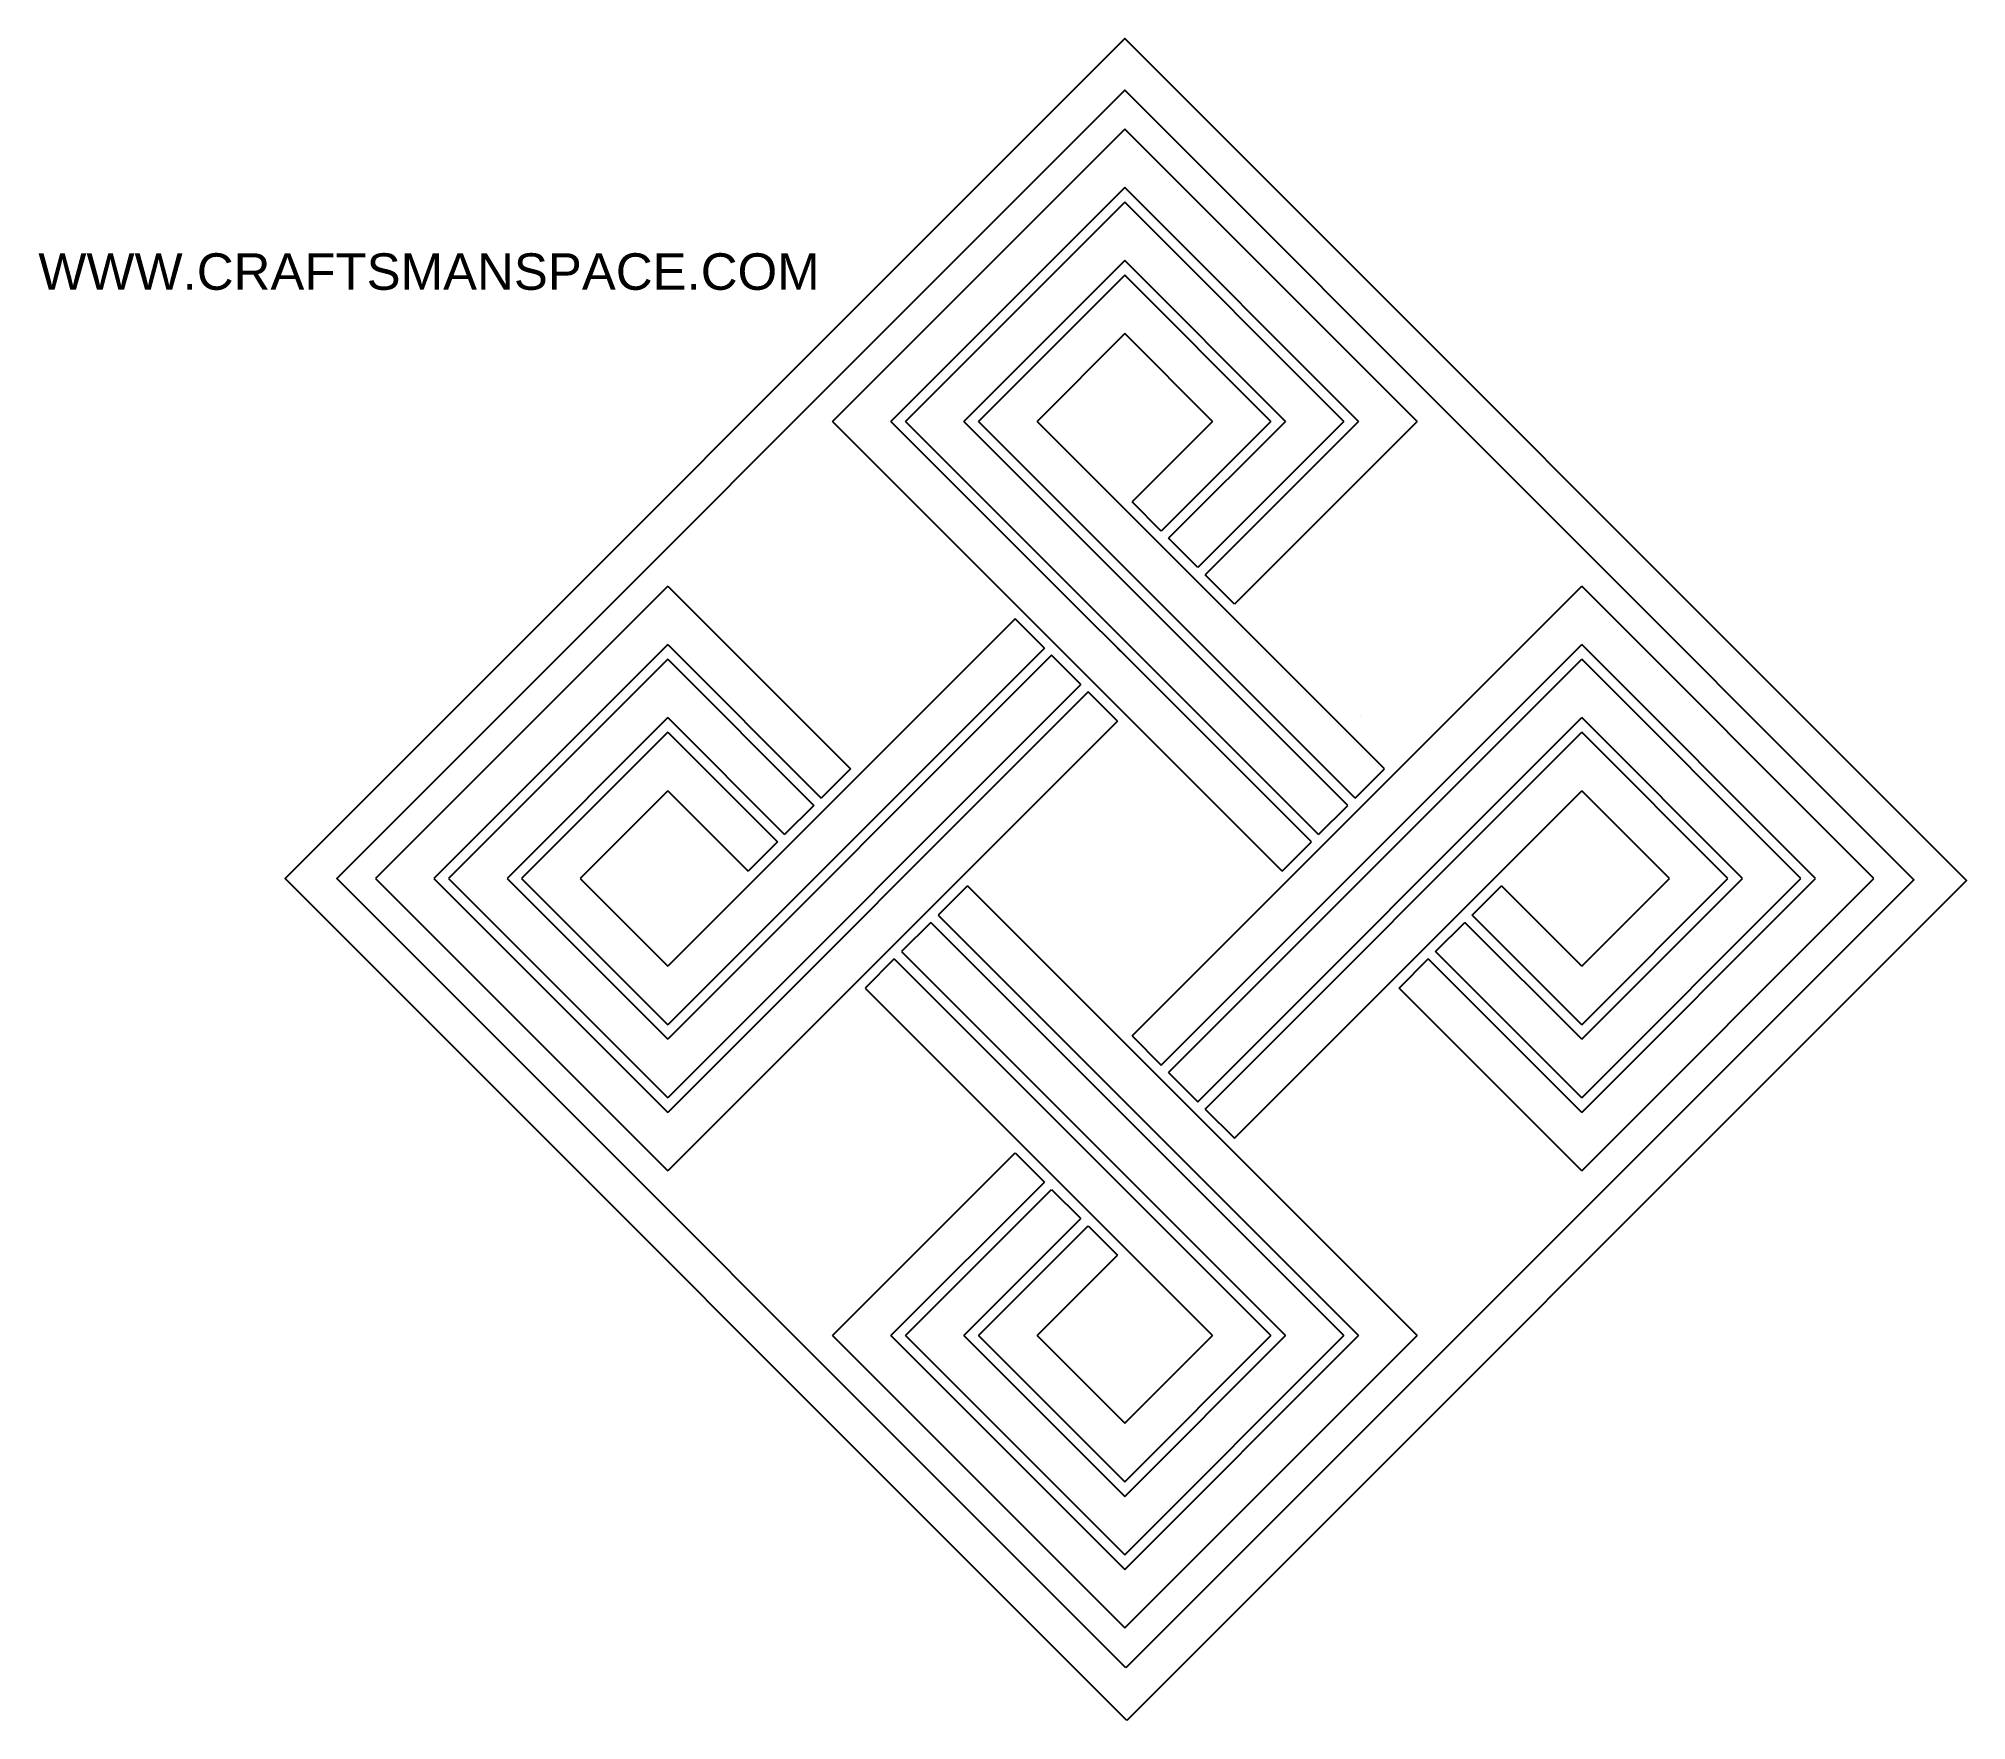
# Model space of a CAD drawing. Header units: millimetres. Extents: x -143 to 111, y -111 to 111.
import ezdxf

# ---------------------------------------------------------------- set-up
doc = ezdxf.new("R2010")
doc.units = ezdxf.units.MM
doc.header["$MEASUREMENT"] = 0
doc.layers.add('DV1_Default', color=7, linetype='Continuous')
doc.layers.add('DV1_Layer_1', color=7, linetype='Continuous')

msp = doc.modelspace()

# ---------------------------------------------------------------- linework, layer by layer
at = {"layer": 'DV1_Layer_1', "color": 5, "linetype": 'Continuous'}
for points in [[(0.13, -110.62), (0.13, -110.62), (110.62, -0.13), (110.62, -0.13), (-0.13, 110.62), (-0.13, 110.62), (-110.62, 0.13), (-110.62, 0.13), (0.13, -110.62), (0.13, -110.62)], [(0.03, -103.71), (0.03, -103.71), (103.71, -0.03), (103.71, -0.03), (-0.13, 103.82), (-0.13, 103.82), (-103.82, 0.13), (-103.82, 0.13), (0.03, -103.71), (0.03, -103.71)]]:
    msp.add_open_spline(points, degree=3, knots=[0, 0, 0, 0, 0.2, 0.2, 0.4, 0.4, 0.6, 0.6, 1, 1, 1, 1], dxfattribs=at)
for points in [[(-0.13, 98.72), (-0.13, 98.72), (-38.59, 60.26), (-38.59, 60.26)], [(38.33, 60.26), (38.33, 60.26), (-0.13, 98.72), (-0.13, 98.72)], [(-0.13, 91.03), (-0.13, 91.03), (-30.9, 60.26), (-30.9, 60.26)], [(-0.13, 89.1), (-0.13, 89.1), (-28.98, 60.26), (-28.98, 60.26)], [(30.64, 60.26), (30.64, 60.26), (-0.13, 91.03), (-0.13, 91.03)], [(28.71, 60.26), (28.71, 60.26), (-0.13, 89.1), (-0.13, 89.1)], [(-0.13, 81.41), (-0.13, 81.41), (-21.29, 60.26), (-21.29, 60.26)], [(21.02, 60.26), (21.02, 60.26), (-0.13, 81.41), (-0.13, 81.41)], [(-0.13, 79.49), (-0.13, 79.49), (-19.36, 60.26), (-19.36, 60.26)], [(19.1, 60.26), (19.1, 60.26), (-0.13, 79.49), (-0.13, 79.49)], [(-0.13, 71.8), (-0.13, 71.8), (-11.67, 60.26), (-11.67, 60.26)], [(11.41, 60.26), (11.41, 60.26), (-0.13, 71.8), (-0.13, 71.8)], [(20.57, 1.09), (20.57, 1.09), (-38.59, 60.26), (-38.59, 60.26)], [(24.42, 4.94), (24.42, 4.94), (-30.9, 60.26), (-30.9, 60.26)], [(25.38, 5.9), (25.38, 5.9), (-28.98, 60.26), (-28.98, 60.26)], [(29.23, 9.75), (29.23, 9.75), (-21.29, 60.26), (-21.29, 60.26)], [(30.19, 10.71), (30.19, 10.71), (-19.36, 60.26), (-19.36, 60.26)], [(34.03, 14.56), (34.03, 14.56), (-11.67, 60.26), (-11.67, 60.26)], [(11.41, 60.26), (11.41, 60.26), (0.83, 49.68), (0.83, 49.68)], [(19.1, 60.26), (19.1, 60.26), (4.67, 45.84), (4.67, 45.84)], [(21.02, 60.26), (21.02, 60.26), (5.64, 44.88), (5.64, 44.88)], [(28.71, 60.26), (28.71, 60.26), (9.48, 41.03), (9.48, 41.03)], [(30.64, 60.26), (30.64, 60.26), (10.44, 40.07), (10.44, 40.07)], [(38.33, 60.26), (38.33, 60.26), (14.29, 36.22), (14.29, 36.22)], [(4.67, 45.84), (4.67, 45.84), (0.83, 49.68), (0.83, 49.68)], [(9.48, 41.03), (9.48, 41.03), (5.64, 44.88), (5.64, 44.88)], [(-60.26, 38.59), (-60.26, 38.59), (-98.72, 0.13), (-98.72, 0.13)], [(-60.26, 38.59), (-60.26, 38.59), (-36.22, 14.56), (-36.22, 14.56)], [(0.83, -20.57), (0.83, -20.57), (59.99, 38.59), (59.99, 38.59)], [(14.29, 36.22), (14.29, 36.22), (10.44, 40.07), (10.44, 40.07)], [(98.45, 0.13), (98.45, 0.13), (59.99, 38.59), (59.99, 38.59)], [(-14.56, 34.3), (-14.56, 34.3), (-60.26, -11.41), (-60.26, -11.41)], [(-10.71, 30.45), (-10.71, 30.45), (-14.56, 34.3), (-14.56, 34.3)], [(-60.26, 30.9), (-60.26, 30.9), (-91.03, 0.13), (-91.03, 0.13)], [(-60.26, 30.9), (-60.26, 30.9), (-40.07, 10.71), (-40.07, 10.71)], [(-10.71, 30.45), (-10.71, 30.45), (-60.26, -19.1), (-60.26, -19.1)], [(-0.13, 29.49), (-0.13, 29.49), (-1.09, 30.45), (-1.09, 30.45)], [(4.67, -24.42), (4.67, -24.42), (59.99, 30.9), (59.99, 30.9)], [(90.76, 0.13), (90.76, 0.13), (59.99, 30.9), (59.99, 30.9)], [(-60.26, 28.98), (-60.26, 28.98), (-89.1, 0.13), (-89.1, 0.13)], [(-9.75, 29.49), (-9.75, 29.49), (-60.26, -21.02), (-60.26, -21.02)], [(-60.26, 28.98), (-60.26, 28.98), (-41.03, 9.75), (-41.03, 9.75)], [(-5.9, 25.65), (-5.9, 25.65), (-9.75, 29.49), (-9.75, 29.49)], [(5.64, -25.38), (5.64, -25.38), (59.99, 28.98), (59.99, 28.98)], [(88.84, 0.13), (88.84, 0.13), (59.99, 28.98), (59.99, 28.98)], [(-5.9, 25.65), (-5.9, 25.65), (-60.26, -28.71), (-60.26, -28.71)], [(-4.94, 24.68), (-4.94, 24.68), (-60.26, -30.64), (-60.26, -30.64)], [(-1.09, 20.84), (-1.09, 20.84), (-4.94, 24.68), (-4.94, 24.68)], [(-60.26, 21.29), (-60.26, 21.29), (-81.41, 0.13), (-81.41, 0.13)], [(-60.26, 21.29), (-60.26, 21.29), (-44.88, 5.9), (-44.88, 5.9)], [(-1.09, 20.84), (-1.09, 20.84), (-60.26, -38.33), (-60.26, -38.33)], [(9.48, -29.23), (9.48, -29.23), (59.99, 21.29), (59.99, 21.29)], [(30.88, 21.53), (30.88, 21.53), (30.89, 21.54), (30.89, 21.54)], [(81.15, 0.13), (81.15, 0.13), (59.99, 21.29), (59.99, 21.29)], [(-60.26, 19.36), (-60.26, 19.36), (-79.49, 0.13), (-79.49, 0.13)], [(-60.26, 19.36), (-60.26, 19.36), (-45.84, 4.94), (-45.84, 4.94)], [(10.44, -30.19), (10.44, -30.19), (59.99, 19.36), (59.99, 19.36)], [(79.22, 0.13), (79.22, 0.13), (59.99, 19.36), (59.99, 19.36)], [(-36.22, 14.56), (-36.22, 14.56), (-40.07, 10.71), (-40.07, 10.71)], [(30.19, 10.71), (30.19, 10.71), (34.03, 14.56), (34.03, 14.56)], [(-60.26, 11.67), (-60.26, 11.67), (-71.8, 0.13), (-71.8, 0.13)], [(-60.26, 11.67), (-60.26, 11.67), (-49.68, 1.09), (-49.68, 1.09)], [(14.29, -34.03), (14.29, -34.03), (59.99, 11.67), (59.99, 11.67)], [(71.53, 0.13), (71.53, 0.13), (59.99, 11.67), (59.99, 11.67)], [(-41.03, 9.75), (-41.03, 9.75), (-44.88, 5.9), (-44.88, 5.9)], [(25.38, 5.9), (25.38, 5.9), (29.23, 9.75), (29.23, 9.75)], [(-45.84, 4.94), (-45.84, 4.94), (-49.68, 1.09), (-49.68, 1.09)], [(20.57, 1.09), (20.57, 1.09), (24.42, 4.94), (24.42, 4.94)], [(-98.72, 0.13), (-98.72, 0.13), (-60.26, -38.33), (-60.26, -38.33)], [(-91.03, 0.13), (-91.03, 0.13), (-60.26, -30.64), (-60.26, -30.64)], [(-89.1, 0.13), (-89.1, 0.13), (-60.26, -28.71), (-60.26, -28.71)], [(-81.41, 0.13), (-81.41, 0.13), (-60.26, -21.02), (-60.26, -21.02)], [(-79.49, 0.13), (-79.49, 0.13), (-60.26, -19.1), (-60.26, -19.1)], [(-71.8, 0.13), (-71.8, 0.13), (-60.26, -11.41), (-60.26, -11.41)], [(-29.49, 0.13), (-29.49, 0.13), (-30.45, -0.83), (-30.45, -0.83)], [(29.23, 0.13), (29.23, 0.13), (30.19, 1.09), (30.19, 1.09)], [(59.99, -38.33), (59.99, -38.33), (98.45, 0.13), (98.45, 0.13)], [(59.99, -30.64), (59.99, -30.64), (90.76, 0.13), (90.76, 0.13)], [(59.99, -28.71), (59.99, -28.71), (88.84, 0.13), (88.84, 0.13)], [(59.99, -21.02), (59.99, -21.02), (81.15, 0.13), (81.15, 0.13)], [(59.99, -19.1), (59.99, -19.1), (79.22, 0.13), (79.22, 0.13)], [(59.99, -11.41), (59.99, -11.41), (71.53, 0.13), (71.53, 0.13)], [(-20.84, -0.83), (-20.84, -0.83), (-24.68, -4.67), (-24.68, -4.67)], [(-20.84, -0.83), (-20.84, -0.83), (38.33, -59.99), (38.33, -59.99)], [(45.57, -4.67), (45.57, -4.67), (49.42, -0.83), (49.42, -0.83)], [(59.99, -11.41), (59.99, -11.41), (49.42, -0.83), (49.42, -0.83)], [(-24.68, -4.67), (-24.68, -4.67), (30.64, -59.99), (30.64, -59.99)], [(59.99, -19.1), (59.99, -19.1), (45.57, -4.67), (45.57, -4.67)], [(-25.65, -5.64), (-25.65, -5.64), (-29.49, -9.48), (-29.49, -9.48)], [(-25.65, -5.64), (-25.65, -5.64), (28.71, -59.99), (28.71, -59.99)], [(40.76, -9.48), (40.76, -9.48), (44.61, -5.64), (44.61, -5.64)], [(59.99, -21.02), (59.99, -21.02), (44.61, -5.64), (44.61, -5.64)], [(-29.49, -9.48), (-29.49, -9.48), (21.02, -59.99), (21.02, -59.99)], [(59.99, -28.71), (59.99, -28.71), (40.76, -9.48), (40.76, -9.48)], [(-30.45, -10.44), (-30.45, -10.44), (-34.3, -14.29), (-34.3, -14.29)], [(-30.45, -10.44), (-30.45, -10.44), (19.1, -59.99), (19.1, -59.99)], [(35.96, -14.29), (35.96, -14.29), (39.8, -10.44), (39.8, -10.44)], [(59.99, -30.64), (59.99, -30.64), (39.8, -10.44), (39.8, -10.44)], [(-34.3, -14.29), (-34.3, -14.29), (11.41, -59.99), (11.41, -59.99)], [(59.99, -38.33), (59.99, -38.33), (35.96, -14.29), (35.96, -14.29)], [(0.83, -20.57), (0.83, -20.57), (4.67, -24.42), (4.67, -24.42)], [(5.64, -25.38), (5.64, -25.38), (9.48, -29.23), (9.48, -29.23)], [(-0.13, -29.23), (-0.13, -29.23), (0.83, -30.19), (0.83, -30.19)], [(10.44, -30.19), (10.44, -30.19), (14.29, -34.03), (14.29, -34.03)], [(-38.59, -59.99), (-38.59, -59.99), (-14.56, -35.96), (-14.56, -35.96)], [(-14.56, -35.96), (-14.56, -35.96), (-10.71, -39.8), (-10.71, -39.8)], [(-30.9, -59.99), (-30.9, -59.99), (-10.71, -39.8), (-10.71, -39.8)], [(-28.98, -59.99), (-28.98, -59.99), (-9.75, -40.76), (-9.75, -40.76)], [(-9.75, -40.76), (-9.75, -40.76), (-5.9, -44.61), (-5.9, -44.61)], [(-21.29, -59.99), (-21.29, -59.99), (-5.9, -44.61), (-5.9, -44.61)], [(-19.36, -59.99), (-19.36, -59.99), (-4.94, -45.57), (-4.94, -45.57)], [(-4.94, -45.57), (-4.94, -45.57), (-1.09, -49.42), (-1.09, -49.42)], [(-11.67, -59.99), (-11.67, -59.99), (-1.09, -49.42), (-1.09, -49.42)], [(-38.59, -59.99), (-38.59, -59.99), (-0.13, -98.45), (-0.13, -98.45)], [(-30.9, -59.99), (-30.9, -59.99), (-0.13, -90.76), (-0.13, -90.76)], [(-28.98, -59.99), (-28.98, -59.99), (-0.13, -88.84), (-0.13, -88.84)], [(-21.29, -59.99), (-21.29, -59.99), (-0.13, -81.15), (-0.13, -81.15)], [(-19.36, -59.99), (-19.36, -59.99), (-0.13, -79.22), (-0.13, -79.22)], [(-11.67, -59.99), (-11.67, -59.99), (-0.13, -71.53), (-0.13, -71.53)], [(-0.13, -98.45), (-0.13, -98.45), (38.33, -59.99), (38.33, -59.99)], [(-0.13, -90.76), (-0.13, -90.76), (30.64, -59.99), (30.64, -59.99)], [(-0.13, -88.84), (-0.13, -88.84), (28.71, -59.99), (28.71, -59.99)], [(-0.13, -81.15), (-0.13, -81.15), (21.02, -59.99), (21.02, -59.99)], [(-0.13, -79.22), (-0.13, -79.22), (19.1, -59.99), (19.1, -59.99)], [(-0.13, -71.53), (-0.13, -71.53), (11.41, -59.99), (11.41, -59.99)]]:
    msp.add_open_spline(points, degree=3, dxfattribs=at)

# ---------------------------------------------------------------- texts
at = {"layer": 'DV1_Default', "color": 5, "linetype": 'Continuous', "insert": (-143.08, 82.37), "char_height": 4.8, "width": 106.1205, "attachment_point": 1, "line_spacing_factor": 0.963855}
msp.add_mtext('\\fArial;WWW.CRAFTSMANSPACE.COM', dxfattribs=at)

doc.saveas('drawing.dxf')
